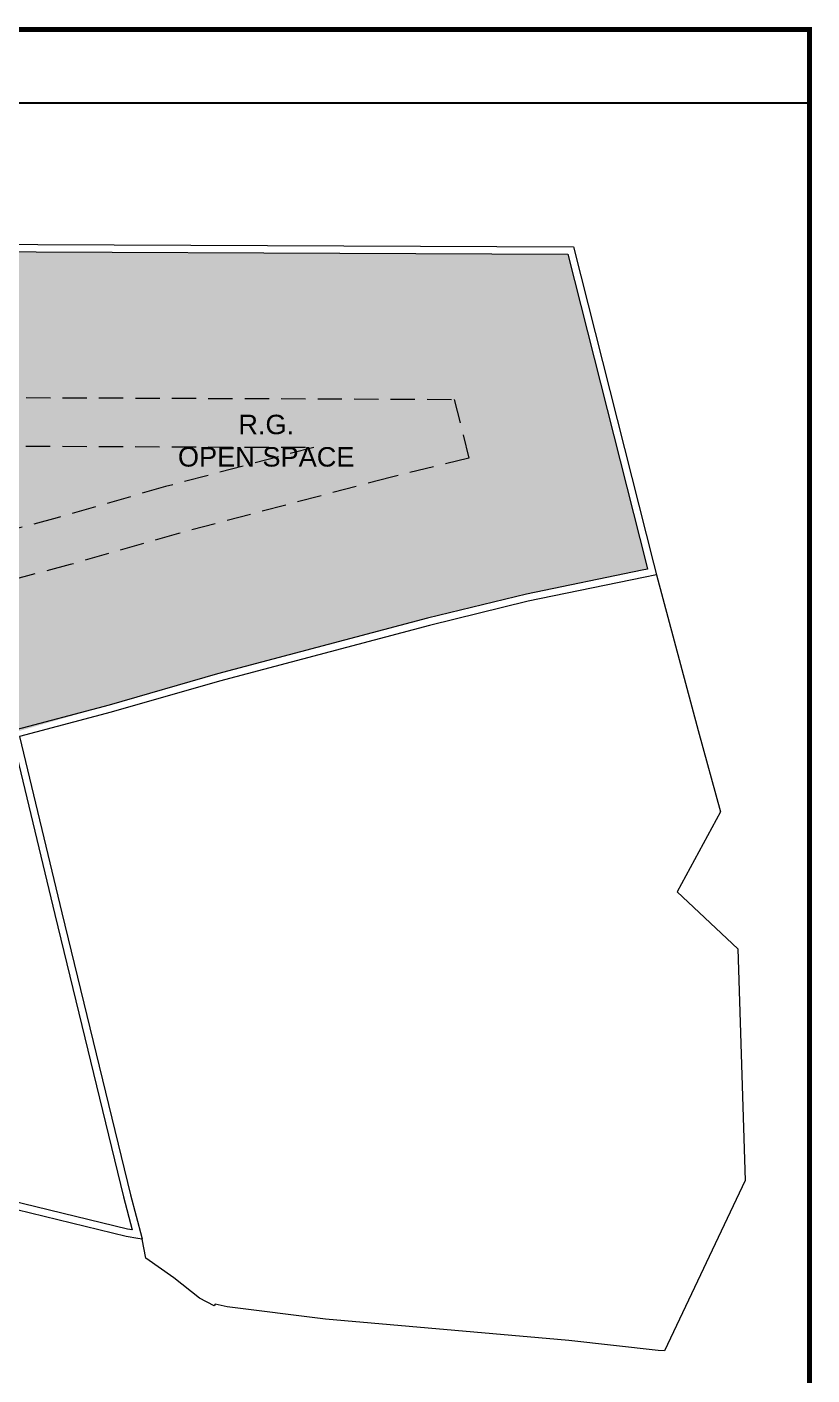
# Model space of a CAD drawing. Header units: inches. Extents: x 27644242 to 29005101, y -955243 to 216979.
# Drawn here: x 28774010 to 28798238, y -364797 to -323171 of the extents above; entities that cross this region are included whole.
import ezdxf

# ---------------------------------------------------------------- set-up
doc = ezdxf.new("R2010")
doc.units = ezdxf.units.IN
doc.header["$MEASUREMENT"] = 0
doc.linetypes.add('01-Xref Col Podium Lvl-1$0$HIDDEN', pattern=[0.375, 0.25, -0.125])
doc.layers.get('Defpoints').update_dxf_attribs({"color": 8})
doc.layers.add('HATCH', color=9, linetype='Continuous')
doc.layers.add('text', color=7, linetype='Continuous')
doc.layers.add('RVA Site Boundary', color=17, linetype='Continuous', lineweight=15)
doc.styles.add('AMITS', font='arial.ttf')

msp = doc.modelspace()

# ---------------------------------------------------------------- hatches: boundary and pattern name
at = {"layer": 'HATCH', "ltscale": 500, "true_color": 0x1f7f00, "transparency": 33554508}
h = msp.add_hatch(color=86, dxfattribs=at)
h.dxf.hatch_style = 1
h.paths.add_polyline_path([(28779889.8, -343146.5), (28786372.8, -341428.7), (28789422.2, -340680), (28792994.8, -339943.5), (28793157.2, -339909.9), (28793126.1, -339777.4), (28790698.8, -330184.7), (28767243.5, -330086.7), (28742984.1, -330067.7), (28728662.3, -330062.4), (28716553.2, -330098.1), (28716553.2, -335900.8), (28773507.9, -335900.8), (28773507.9, -344986)])

# ---------------------------------------------------------------- linework, layer by layer
at = {"layer": 'Defpoints', "linetype": 'Continuous', "const_width": 154.4}
msp.add_lwpolyline([(28798160.5, -323247.9), (28798160.5, -397497.9), (28689573.8, -397497.9), (28689573.8, -323247.9)], close=True, dxfattribs=at)
at = {"layer": 'Defpoints', "color": 1, "ltscale": 500}
msp.add_lwpolyline([(28689580.5, -373819.9), (28798167.2, -373819.9), (28798167.2, -325524.7), (28689580.5, -325524.7)], close=True, dxfattribs=at)
at = {"layer": 'RVA Site Boundary', "color": 5, "ltscale": 500}
for points in [[(28742984.1, -330067.7), (28767243.5, -330086.7), (28790698.8, -330184.7), (28793126.1, -339777.4), (28793157.2, -339909.9), (28792994.8, -339943.5), (28789422.2, -340680), (28786372.8, -341428.7), (28779889.8, -343146.5), (28776542.2, -344111.4), (28773507.9, -344912), (28774866.7, -350581.2), (28776985.4, -359292.3), (28777253.8, -360315.1), (28777115.6, -360289.6), (28769040.8, -358329.4), (28764371.8, -359826.8), (28762549.6, -360302.6), (28762067.2, -360345.5), (28755917.1, -360173.5), (28750256.3, -360360), (28749589.4, -360420.7), (28742287.8, -360837.6)], [(28790878.1, -329955.4), (28793349.5, -339723), (28793435.1, -340087.4), (28793041.3, -340168.7), (28789472.8, -340904.4), (28786429.7, -341651.5), (28779951.2, -343368.2), (28776603.4, -344333.1), (28773784, -345077), (28775090.3, -350527.2), (28777208.4, -359235.9), (28777553.9, -360552.2), (28777564.3, -360606.4), (28777427, -360581), (28777067.6, -360514.6), (28769049.4, -358568.2), (28764436, -360047.7), (28762589.1, -360530), (28762074.2, -360575.8), (28755917.6, -360403.6), (28750270.6, -360589.6), (28749606.4, -360650.1), (28742304.8, -361067)], [(28742984.3, -329837.7), (28767244.1, -329856.7), (28790878.1, -329955.4)]]:
    msp.add_lwpolyline(points, dxfattribs=at)
at = {"layer": 'RVA Site Boundary', "ltscale": 500}
for points in [[(28742984.3, -329837.7), (28767244.1, -329856.7), (28790878.1, -329955.4), (28793349.5, -339723), (28793435.1, -340087.4)], [(28742984.3, -329837.7), (28767244.1, -329856.7), (28790878.1, -329955.4), (28793349.5, -339723), (28793435.1, -340087.4)], [(28793435.2, -340087.5), (28794721.5, -344890.1), (28795413.7, -347404.7), (28794073.8, -349875.3), (28795944.9, -351634.7), (28796175.2, -358795.2), (28793681.5, -364053.3), (28793488, -364037.4), (28790734.3, -363729.4), (28790385.6, -363699.1), (28783224.8, -363077.2), (28780183.8, -362688.5), (28779817.5, -362604.6), (28779787.8, -362656.7), (28779337.3, -362423.3), (28778540.3, -361796.5), (28777677.1, -361193.1), (28777564.3, -360606.4), (28777427, -360581), (28777067.6, -360514.6), (28769049.4, -358568.2)], [(28793435.2, -340087.5), (28794721.5, -344890.1), (28795413.7, -347404.7), (28794073.8, -349875.3), (28795944.9, -351634.7), (28796175.2, -358795.2), (28793681.5, -364053.3), (28793488, -364037.4), (28790734.3, -363729.4), (28790385.6, -363699.1), (28783224.8, -363077.2), (28780183.8, -362688.5), (28779817.5, -362604.6), (28779787.8, -362656.7), (28779337.3, -362423.3), (28778540.3, -361796.5), (28777677.1, -361193.1), (28777564.3, -360606.4), (28777427, -360581), (28777067.6, -360514.6), (28769049.4, -358568.2)]]:
    msp.add_lwpolyline(points, dxfattribs=at)
at = {"layer": 'RVA Site Boundary', "linetype": '01-Xref Col Podium Lvl-1$0$HIDDEN', "ltscale": 3000}
for points in [[(28742981.5, -334567.7), (28767232.3, -334586.7), (28787191.9, -334670.1), (28787650.3, -336481.4), (28785259.9, -337068.3), (28778690.3, -338809.1), (28775344.9, -339773.3), (28768106.5, -341683.2), (28770492.4, -351637.4), (28771116.3, -354202.5), (28768872.1, -353657.8), (28763115.2, -355504), (28761838.7, -355837.4), (28755905.9, -355671.4), (28749977.9, -355866.7), (28749256.9, -355932.4), (28741955.5, -356349.3)], [(28742980.7, -336067.7), (28767228.6, -336086.7), (28782861.6, -336152), (28778290.4, -337363.3), (28774945.8, -338327.3), (28766306.1, -340606.9), (28769034.3, -351989.4), (28769076.8, -352163.9), (28768815.9, -352100.5), (28762696.4, -354063.1), (28761666.7, -354332), (28755902.2, -354170.7), (28749885, -354368.9), (28749146.1, -354436.3), (28741844.7, -354853.2)]]:
    msp.add_lwpolyline(points, dxfattribs=at)

# ---------------------------------------------------------------- texts
at = {"layer": 'text', "ltscale": 100, "insert": (28773183.1, -335145.2), "char_height": 600, "width": 16420.071, "attachment_point": 1, "style": 'AMITS'}
msp.add_mtext('\\pxqc;R.G.\\POPEN SPACE', dxfattribs=at)

doc.saveas('drawing.dxf')
